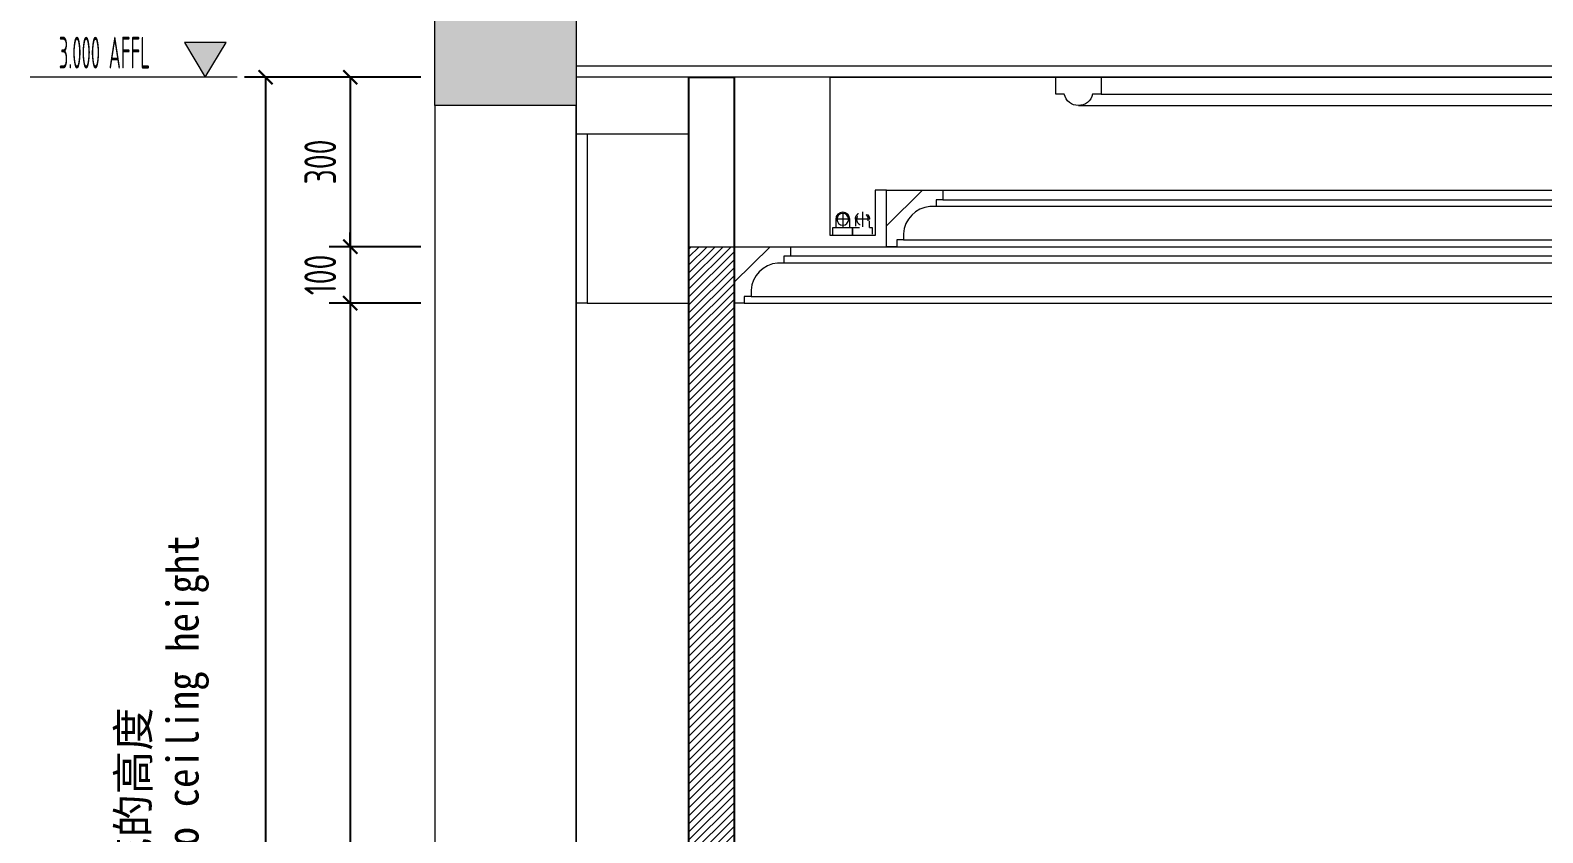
# Model space of a CAD drawing. Header units: millimetres. Extents: x 3162 to 221128, y -144913 to 11496.
# Drawn here: x 204130 to 206809, y -35602 to -34181 of the extents above; entities that cross this region are included whole.
import ezdxf
from ezdxf.enums import TextEntityAlignment as Align

# ---------------------------------------------------------------- set-up
doc = ezdxf.new("R2010")
doc.units = ezdxf.units.MM
doc.header["$LTSCALE"] = 10
doc.linetypes.add('ACAD_ISO03W100', pattern=[30, 12, -18])
doc.linetypes.add('DOTE', pattern=[61.468, 50.8, -5.08, 0.508, -5.08])
doc.layers.get('Defpoints').update_dxf_attribs({"color": 250})
for name, color, linetype, lineweight in [('Contour【轮廓线】', 94, 'Continuous', 0), ('Elevation【立面图库】', 150, 'Continuous', 0), ('FC-Hatch【平面填充】', 250, 'Continuous', 0), ('FC-Refe【标注引线】', 2, 'Continuous', 0), ('FF-Text【平面文字】', 2, 'Continuous', 0), ('Finish【完成面】', 2, 'Continuous', 0), ('Gray【中细线】', 8, 'Continuous', 0), ('RC-dimensions', 44, 'Continuous', 0), ('RC-Lamps【天花灯具】', 2, 'Continuous', 0), ('RC-Modelling【天花造型】', 30, 'Continuous', 0), ('Wall【立面墙】', 252, 'Continuous', 0)]:
    doc.layers.add(name, color=color, linetype=linetype, lineweight=lineweight)
doc.layers.add('WALL_NEW【新建墙体】', color=4, linetype='Continuous')
doc.styles.add('宋体', font='', dxfattribs={"width": 0.8})
doc.styles.add('尺寸标注', font='ARCHS.SHX', dxfattribs={"width": 0.8})
doc.styles.add('标高', font='ARCHS.SHX', dxfattribs={"width": 0.5})
doc.styles.get('宋体').set_extended_font_data('SimSun')
doc.dimstyles.new('海龙1：25', dxfattribs={"dimscale": 25, "dimtxt": 2.25, "dimasz": 1, "dimexe": 1.5, "dimexo": 1, "dimgap": 1, "dimtad": 1, "dimdec": 0, "dimrnd": 5, "dimdsep": 46, "dimtxsty": '尺寸标注', "dimblk": 'ARCHTICK', "dimblk1": 'ARCHTICK', "dimblk2": 'ARCHTICK', "dimcen": 1, "dimclrd": 44, "dimclre": 44, "dimclrt": 2, "dimadec": 0, "dimazin": 0, "dimtfac": 1, "dimtdec": 0, "dimtix": 1, "dimtmove": 2, "dimatfit": 3, "dimldrblk": 'hl_arrow2', "dimfxl": 5, "dimfxlon": 1, "dimarcsym": 0})

# ---------------------------------------------------------------- blocks, each defined once
blk = doc.blocks.new('_ArchTick')
at = {"color": 2, "linetype": 'ByBlock', "const_width": 0.15}
blk.add_lwpolyline([(-0.5, -0.5), (0.5, 0.5)], dxfattribs=at)
blk = doc.blocks.new('*D548')
at = {"layer": 'Defpoints', "color": 0, "transparency": 16777216}
for p in [(204846.4, -34264.1), (204696.4, -34564.1), (204846.4, -34564.1)]:
    blk.add_point(p, dxfattribs=at)
at = {"layer": 'RC-dimensions', "color": 44, "lineweight": -2, "transparency": 16777216}
for p, q in [((204821.4, -34264.1), (204658.9, -34264.1)), ((204696.4, -34264.1), (204696.4, -34564.1)), ((204821.4, -34564.1), (204658.9, -34564.1))]:
    blk.add_line(p, q, dxfattribs=at)
at = {"layer": 'RC-dimensions', "color": 44, "lineweight": -2, "transparency": 16777216, "xscale": 25, "yscale": 25, "zscale": 25}
for p, rotation in [((204696.4, -34264.1), 90), ((204696.4, -34564.1), 270)]:
    blk.add_blockref('_ArchTick', p, dxfattribs=dict(at, rotation=rotation))
at = {"layer": 'RC-dimensions', "color": 2, "transparency": 16777216, "insert": (204643.3, -34414.1), "char_height": 56.25, "attachment_point": 5, "rotation": 90, "style": '尺寸标注'}
blk.add_mtext('300', dxfattribs=at)
blk = doc.blocks.new('hl_arrow2')
at = {"color": 2}
blk.add_line((-0.22, 0), (-1, 0), dxfattribs=at)
blk.add_lwpolyline([(-0.22, 0), (-0.86, -0.69), (-0.65, -0.86), (0, 0), (-0.65, 0.86), (-0.86, 0.69)], close=True, dxfattribs=at)
for points in [[(-0.86, 0.69), (-0.65, 0.86), (-0.22, 0), (0, 0)], [(-0.86, -0.69), (-0.65, -0.86), (-0.22, 0), (0, 0)]]:
    blk.add_solid(points, dxfattribs=at)
blk = doc.blocks.new('*D550')
at = {"layer": 'Defpoints', "color": 0, "transparency": 16777216}
for p in [(204846.4, -34264.1), (204546.4, -37264.1), (204846.4, -37264.1)]:
    blk.add_point(p, dxfattribs=at)
at = {"layer": 'RC-dimensions', "color": 44, "lineweight": -2, "transparency": 16777216}
for p, q in [((204671.4, -34264.1), (204508.9, -34264.1)), ((204546.4, -34264.1), (204546.4, -37264.1)), ((204671.4, -37264.1), (204508.9, -37264.1))]:
    blk.add_line(p, q, dxfattribs=at)
at = {"layer": 'RC-dimensions', "color": 44, "lineweight": -2, "transparency": 16777216, "xscale": 25, "yscale": 25, "zscale": 25}
for p, rotation in [((204546.4, -34264.1), 90), ((204546.4, -37264.1), 270)]:
    blk.add_blockref('_ArchTick', p, dxfattribs=dict(at, rotation=rotation))
at = {"layer": 'RC-dimensions', "color": 2, "transparency": 16777216, "insert": (204493.3, -35764.1), "char_height": 56.25, "attachment_point": 5, "rotation": 90, "style": '尺寸标注'}
blk.add_mtext('3000', dxfattribs=at)
blk = doc.blocks.new('海龍_立面标识')
at = {"style": '宋体', "width": 0.9, "flags": 8}
blk.add_attdef('FLOOR_HEIGHT', text='', height=2.25, rotation=90, dxfattribs=at).set_placement((0, 0), align=Align.CENTER)
at = {"style": '宋体', "flags": 8}
blk.add_attdef('HEIGHT', text='', height=2.25, rotation=90, dxfattribs=at).set_placement((-3.5, 0), align=Align.CENTER)
blk = doc.blocks.new('hl_Elevation-A2')
blk.add_hatch(color=150).paths.add_polyline_path([(3.74, 2.47), (2.27, 0), (0.8, 2.47)])
at = {"color": 150}
blk.add_line((0, 0), (14.67, 0), dxfattribs=at)
blk.add_lwpolyline([(3.74, 2.47), (2.27, 0), (0.8, 2.47)], close=True, dxfattribs=at)
at = {"color": 2, "style": '标高', "width": 0.8, "flags": 8}
blk.add_attdef('HEIGHT', text='', height=2.25, dxfattribs=at).set_placement((9.42, 1.75), align=Align.MIDDLE_CENTER)
blk = doc.blocks.new('海龙_05142971')
at = {"layer": 'RC-Modelling【天花造型】', "color": 8}
for p, q in [((2026, 33), (-2044, 33)), ((2038, 21), (-2056, 21)), ((-2114, -38), (2096, -38))]:
    blk.add_line(p, q, dxfattribs=at)
at = {"layer": 'RC-Modelling【天花造型】'}
blk.add_line((-2126, -50), (2108, -50), dxfattribs=at)
blk = doc.blocks.new('海龙工具_暗藏灯')
at = {"color": 8, "linetype": 'DOTE', "ltscale": 4.56}
for p, q in [((-13.2, 28.5), (13.2, 28.5)), ((0, 41.7), (0, 15.3))]:
    blk.add_line(p, q, dxfattribs=at)
at = {"ltscale": 100}
blk.add_lwpolyline([(-12.5, 13.9), (-12.5, 28.5, -1), (12.5, 28.5), (12.5, 13.9)], format="xyb", dxfattribs=at)
blk.add_lwpolyline([(-17.4, 13.9), (-17.4, 0), (17.4, 0), (17.4, 13.9)], close=True, dxfattribs=at)
blk.add_circle((0, 28.5), 10.4, dxfattribs=at)
blk = doc.blocks.new('海龙工具_暗藏灯[虚]')
at = {"color": 8, "linetype": 'DOTE', "ltscale": 4.56}
for p, q in [((-13.2, 28.5), (13.2, 28.5)), ((0, 41.7), (0, 15.3))]:
    blk.add_line(p, q, dxfattribs=at)
at = {"color": 8, "linetype": 'ACAD_ISO03W100', "ltscale": 0.1}
blk.add_lwpolyline([(-12.5, 13.9), (-12.5, 28.5, -1), (12.5, 28.5), (12.5, 13.9)], format="xyb", dxfattribs=at)
blk.add_lwpolyline([(-17.4, 13.9), (-17.4, 0), (17.4, 0), (17.4, 13.9)], close=True, dxfattribs=at)
blk.add_circle((0, 28.5), 10.4, dxfattribs=at)
blk = doc.blocks.new('D_暗藏灯管')
for name, p in [('海龙工具_暗藏灯[虚]', (-17.4, 0)), ('海龙工具_暗藏灯', (17.4, 0))]:
    blk.add_blockref(name, p)
blk = doc.blocks.new('*D742')
at = {"layer": 'Defpoints', "color": 0, "transparency": 16777216}
for p in [(204846.4, -34664.1), (204696.4, -37114.1), (204846.4, -37114.1)]:
    blk.add_point(p, dxfattribs=at)
at = {"layer": 'RC-dimensions', "color": 44, "lineweight": -2, "transparency": 16777216}
for p, q in [((204821.4, -34664.1), (204658.9, -34664.1)), ((204696.4, -34664.1), (204696.4, -37114.1)), ((204821.4, -37114.1), (204658.9, -37114.1))]:
    blk.add_line(p, q, dxfattribs=at)
at = {"layer": 'RC-dimensions', "color": 44, "lineweight": -2, "transparency": 16777216, "xscale": 25, "yscale": 25, "zscale": 25}
for p, rotation in [((204696.4, -34664.1), 90), ((204696.4, -37114.1), 270)]:
    blk.add_blockref('_ArchTick', p, dxfattribs=dict(at, rotation=rotation))
at = {"layer": 'RC-dimensions', "color": 2, "transparency": 16777216, "insert": (204640.9, -35889.1), "char_height": 56.25, "attachment_point": 5, "rotation": 90, "style": '尺寸标注'}
blk.add_mtext('2450', dxfattribs=at)
blk = doc.blocks.new('*D743')
at = {"layer": 'Defpoints', "color": 0, "transparency": 16777216}
for p in [(204846.4, -34564.1), (204696.4, -34664.1), (204846.4, -34664.1)]:
    blk.add_point(p, dxfattribs=at)
at = {"layer": 'RC-dimensions', "color": 44, "lineweight": -2, "transparency": 16777216}
for p, q in [((204696.4, -34564.1), (204696.4, -34539.1)), ((204821.4, -34564.1), (204658.9, -34564.1)), ((204696.4, -34564.1), (204696.4, -34664.1)), ((204821.4, -34664.1), (204658.9, -34664.1)), ((204696.4, -34664.1), (204696.4, -34689.1))]:
    blk.add_line(p, q, dxfattribs=at)
at = {"layer": 'RC-dimensions', "color": 44, "lineweight": -2, "transparency": 16777216, "xscale": 25, "yscale": 25, "zscale": 25}
for p, rotation in [((204696.4, -34564.1), 270), ((204696.4, -34664.1), 90)]:
    blk.add_blockref('_ArchTick', p, dxfattribs=dict(at, rotation=rotation))
at = {"layer": 'RC-dimensions', "color": 2, "transparency": 16777216, "insert": (204643.3, -34614.1), "char_height": 56.25, "attachment_point": 5, "rotation": 90, "style": '尺寸标注'}
blk.add_mtext('100', dxfattribs=at)

msp = doc.modelspace()

# ---------------------------------------------------------------- hatches: boundary and pattern name
at = {"layer": 'FC-Hatch【平面填充】'}
h = msp.add_hatch(dxfattribs=at)
h.set_pattern_fill('钢筋混凝土', color=256, scale=50, angle=180, style=0, pattern_type=2)
h.set_pattern_definition([(225, (110819.52, 0), (35.35534, -35.35534), []), (230, (110819.52, 0), (-71.726018, 6.275218), [7.5, -82.5]), (175, (110819.52, 0), (13.87511, -75.21923), [6, -66]), (280.4514, (110813.54, 0.52), (-57.85092, -68.94393), [6.374, -70.1142]), (226.1842, (110819.52, -20), (-106.72409, 16.55189), [11.25, -123.75]), (276.6356, (110810.63, -18.62), (-93.46626, -97.41178), [9.56105, -105.1713]), (171.1842, (110819.52, -20), (-93.46618, -97.41189), [9, -99]), (201, (110809.52, -15), (-59.690703, 40.261893), [7.5, -82.5]), (146, (110809.52, -15), (-24.33156, -72.515006), [6, -66]), (251.4514, (110804.546, -11.645), (-84.022234, -32.253037), [6.374, -70.1142]), (217.5, (110819.52, 0), (-1.2159855, -33.2893854), [0.5, -65.2, 0.5, -67, 0.5, -66.25]), (187.5, (110819.52, 0), (-26.306954, -39.441171), [0.5, -38.2, 0.5, -63.7, 0.5, -25.25]), (147.5, (110841.82, -3e-15), (-53.3822436, 2.255487), [0.5, -25, 0.5, -78, 0.5, -103.5]), (137.5, (110851.82, -4e-15), (-58.318617, -10.010498), [0.5, -32.5, 0.5, -51.8, 0.5, -73.5])])
h.paths.add_polyline_path([(204796.4, -33664.1), (209856.4, -33664.1), (209856.4, -33764.1), (209806.4, -33764.1), (209806.4, -34314.1), (209606.4, -34314.1), (209606.4, -33764.1), (205096.4, -33764.1), (205096.4, -34314.1), (204846.4, -34314.1), (204846.4, -33764.1), (204796.4, -33764.1)])
h = msp.add_hatch(dxfattribs=at)
h.set_pattern_fill('ANSI31', color=256, scale=3.15, style=0)
h.set_pattern_definition([(45, (205296.403, -37114.124), (-7.07195, 7.07195), [])])
h.paths.add_polyline_path([(205376.4, -34564.1), (205296.4, -34564.1), (205296.4, -37114.1), (205376.4, -37114.1)])

# ---------------------------------------------------------------- linework, layer by layer
at = {"layer": 'Contour【轮廓线】', "color": 8}
for p, q in [((206026.4, -34294.1), (208916.4, -34294.1)), ((205986.4, -34314.1), (208956.4, -34314.1))]:
    msp.add_line(p, q, dxfattribs=at)
at = {"layer": 'Contour【轮廓线】'}
msp.add_lwpolyline([(206026.4, -34264.1), (206026.4, -34294.1), (206011.4, -34294.1, -0.8), (205961.4, -34294.1), (205946.4, -34294.1), (205946.4, -34264.1)], format="xyb", close=True, dxfattribs=at)
at = {"layer": 'Contour【轮廓线】', "color": 8}
for points in [[(205676.4, -34541.1), (205676.4, -34552.1), (205664.4, -34552.1), (205664.4, -34564.1), (205646.4, -34564.1), (205646.4, -34527.1), (205710.4, -34464.1), (205746.4, -34464.1), (205746.4, -34481.1), (205734.4, -34481.1), (205734.4, -34493.1), (205723.4, -34493.1, 0.370903), (205676.4, -34541.1)], [(205406.4, -34641.1), (205406.4, -34652.1), (205394.4, -34652.1), (205394.4, -34664.1), (205376.4, -34664.1), (205376.4, -34627.1), (205440.4, -34564.1), (205476.4, -34564.1), (205476.4, -34581.1), (205464.4, -34581.1), (205464.4, -34593.1), (205453.4, -34593.1, 0.370903), (205406.4, -34641.1)]]:
    msp.add_lwpolyline(points, format="xyb", dxfattribs=at)
at = {"layer": 'Finish【完成面】'}
for p, q in [((205096.4, -34264.1), (205096.4, -37264.1)), ((209646.4, -34264.1), (205096.4, -34264.1)), ((209646.4, -34264.1), (205096.4, -34264.1))]:
    msp.add_line(p, q, dxfattribs=at)
at = {"layer": 'Gray【中细线】'}
msp.add_line((209646.4, -34244.1), (205096.4, -34244.1), dxfattribs=at)
msp.add_line((209646.4, -34244.1), (205096.4, -34244.1), dxfattribs=at)
at = {"layer": 'RC-Modelling【天花造型】'}
for p, q in [((205646.4, -34464.1), (209316.4, -34464.1)), ((205646.4, -34564.1), (209296.4, -34564.1)), ((205116.4, -34664.1), (205296.4, -34664.1))]:
    msp.add_line(p, q, dxfattribs=at)
at = {"layer": 'RC-Modelling【天花造型】', "color": 8}
for p, q in [((205746.4, -34481.1), (209196.4, -34481.1)), ((209208.4, -34493.1), (205734.4, -34493.1)), ((205676.4, -34552.1), (209266.4, -34552.1))]:
    msp.add_line(p, q, dxfattribs=at)
at = {"layer": 'RC-Modelling【天花造型】'}
msp.add_lwpolyline([(205096.4, -34364.1), (205296.4, -34364.1), (205296.4, -34564.1), (205646.4, -34564.1), (205646.4, -34464.1), (205626.4, -34464.1), (205626.4, -34544.1), (205546.4, -34544.1), (205546.4, -34264.1), (207371.4, -34264.1)], dxfattribs=at)
msp.add_lwpolyline([(205096.4, -34364.1), (205116.4, -34364.1), (205116.4, -34664.1), (205096.4, -34664.1)], close=True, dxfattribs=at)
at = {"layer": 'WALL_NEW【新建墙体】'}
msp.add_lwpolyline([(205296.4, -34264.1), (205376.4, -34264.1), (205376.4, -37114.1), (205296.4, -37114.1)], close=True, dxfattribs=at)
at = {"layer": 'Wall【立面墙】'}
msp.add_lwpolyline([(209856.4, -33764.1), (209806.4, -33764.1), (209806.4, -34314.1), (209606.4, -34314.1), (209606.4, -33764.1), (205096.4, -33764.1), (205096.4, -34314.1), (204846.4, -34314.1), (204846.4, -33764.1), (204796.4, -33764.1)], dxfattribs=at)
msp.add_lwpolyline([(205096.4, -37264.1), (205096.4, -34314.1), (204846.4, -34314.1), (204846.4, -37264.1)], close=True, dxfattribs=at)

# ---------------------------------------------------------------- block references
at = {"layer": 'Elevation【立面图库】'}
ref = msp.add_blockref('hl_Elevation-A2', (204496.4, -34264.1), dxfattribs=dict(at, xscale=-25, yscale=25, zscale=25))
ref.add_attrib('HEIGHT', '3.000 AFFL', dxfattribs={"layer": '0', "color": 2, "height": 56.25, "style": '标高', "width": 0.5}).set_placement((204260.9, -34220.4), align=Align.MIDDLE_CENTER)
at = {"layer": 'FF-Text【平面文字】'}
ref = msp.add_blockref('海龍_立面标识', (204427.7, -35764.1), dxfattribs=dict(at, xscale=25, yscale=25, zscale=25))
ref.add_attrib('FLOOR_HEIGHT', 'actual guestroom floor to ceiling height', dxfattribs={"layer": '0', "height": 56.25, "rotation": 90, "style": '宋体', "width": 0.9}).set_placement((204427.7, -35764.1), align=Align.CENTER)
ref.add_attrib('HEIGHT', '实际地面至天花的高度', dxfattribs={"layer": '0', "height": 56.25, "rotation": 90, "style": '宋体'}).set_placement((204340.2, -35764.1), align=Align.CENTER)
at = {"layer": 'RC-Lamps【天花灯具】', "xscale": -1}
msp.add_blockref('D_暗藏灯管', (205586.4, -34544.1), dxfattribs=at)
at = {"layer": 'RC-Modelling【天花造型】'}
msp.add_blockref('海龙_05142971', (207520.4, -34614.1), dxfattribs=at)

# ---------------------------------------------------------------- dimensions: what is measured, and where the dimension line sits
at = {"layer": 'RC-dimensions'}
for base, p1, p2, picture, middle in [((204546.4, -37264.1), (204846.4, -34264.1), (204846.4, -37264.1), '*D550', (204493.3, -35764.1)), ((204696.4, -34564.1), (204846.4, -34264.1), (204846.4, -34564.1), '*D548', (204643.3, -34414.1)), ((204696.4, -34664.1), (204846.4, -34564.1), (204846.4, -34664.1), '*D743', (204643.3, -34614.1)), ((204696.4, -37114.1), (204846.4, -34664.1), (204846.4, -37114.1), '*D742', (204640.9, -35889.1))]:
    dim = msp.add_linear_dim(base=base, p1=p1, p2=p2, angle=270, dimstyle='海龙1：25', override={"dimscale": 25, "dimtxsty": '尺寸标注', "dimblk1": 'ArchTick', "dimblk2": 'ArchTick', "dimsah": 1, "dimclrt": 2}, dxfattribs=at)
    dim.commit()
    dim.dimension.update_dxf_attribs({"geometry": picture, "text_midpoint": middle})

# ---------------------------------------------------------------- leaders
at = {"layer": 'FC-Refe【标注引线】'}
msp.add_leader([(206225.4, -36489.4), (210780.6, -35254), (210905.6, -35254)], dimstyle='海龙1：25', override={"dimscale": 25, "dimldrblk": 'hl_arrow2'}, dxfattribs=at)

doc.saveas('drawing.dxf')
